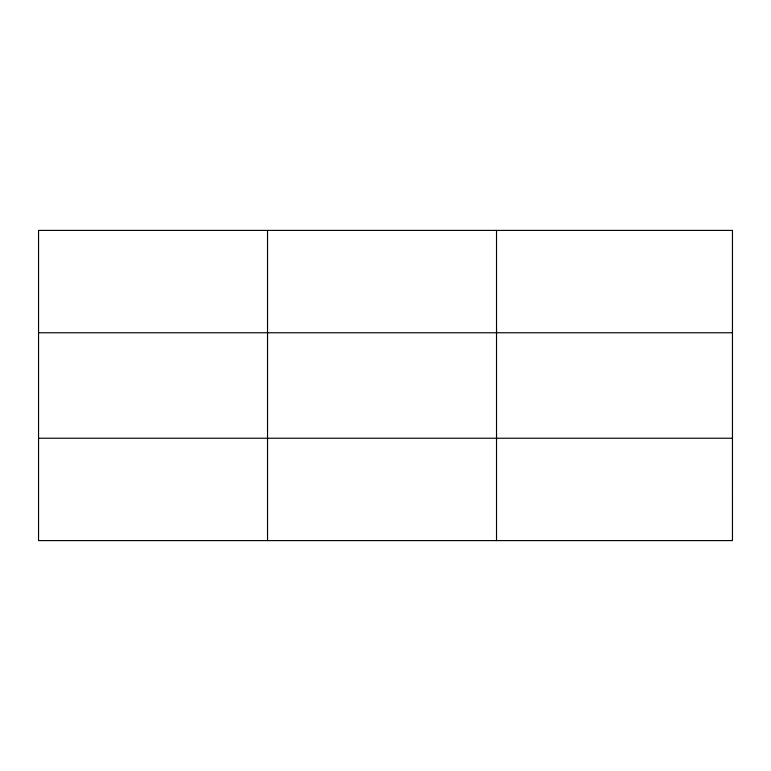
<?xml version="1.0" encoding="UTF-8"?>
<svg xmlns="http://www.w3.org/2000/svg" width="771" height="771" viewBox="0 0 771 771"><rect width="100%" height="100%" fill="white"/><g stroke="black" fill="none" stroke-linecap="round" stroke-linejoin="round"><path stroke-width="1.16" d="M267.537 230.404L267.537 540.596M496.524 230.404L496.524 540.596M38.55 332.764L732.45 332.764M38.55 438.236L732.45 438.236M732.45 489.412L732.45 540.596L38.55 540.596L38.55 230.404L732.45 230.404L732.45 489.412"/></g></svg>
